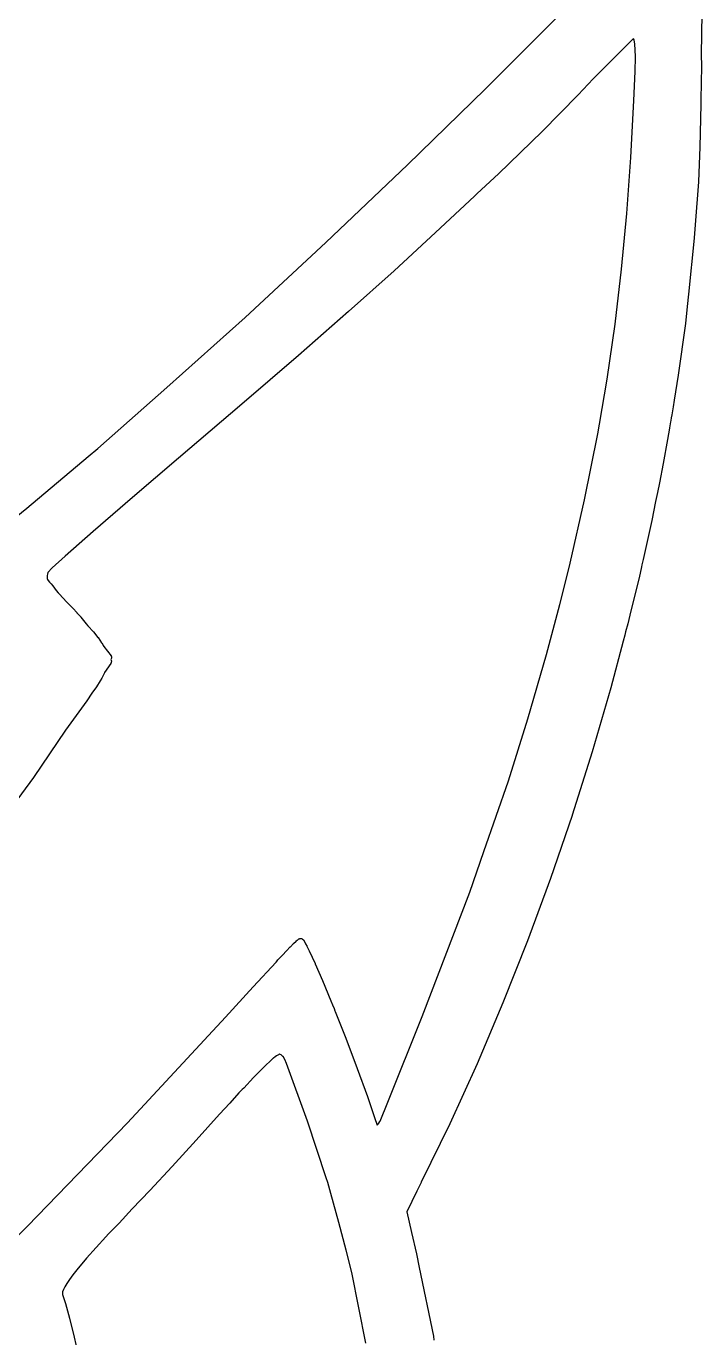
# Model space of a CAD drawing. Extents: x 67.3 to 104.7, y -149.5 to -52.9.
# Drawn here: x 78.572 to 80.63, y -105.191 to -101.197 of the extents above; entities that cross this region are included whole.
import ezdxf

# ---------------------------------------------------------------- set-up
doc = ezdxf.new("R2010")
doc.units = 0
doc.layers.add('BLACK', color=7, linetype='CONTINUOUS')

msp = doc.modelspace()

# ---------------------------------------------------------------- linework, layer by layer
at = {"layer": 'BLACK', "linetype": 'CONTINUOUS'}
for p, q in [((80.1207, -101.239), (80.2559, -101.103)), ((80.6302, -101.159), (80.6284, -101.284)), ((79.9706, -101.389), (80.1207, -101.239)), ((80.1207, -101.239), (80.1207, -101.239)), ((80.422, -101.235), (80.2999, -101.357)), ((80.4226, -101.236), (80.422, -101.235)), ((80.424, -101.239), (80.4226, -101.236)), ((80.4262, -101.252), (80.424, -101.239)), ((80.4275, -101.269), (80.4262, -101.252)), ((80.4279, -101.291), (80.4275, -101.269)), ((80.6284, -101.284), (80.629, -101.319)), ((80.427, -101.335), (80.4279, -101.291)), ((80.629, -101.319), (80.627, -101.421)), ((80.629, -101.319), (80.6289, -101.319)), ((80.6289, -101.319), (80.629, -101.319)), ((80.2992, -101.358), (80.254, -101.406)), ((80.2993, -101.358), (80.2992, -101.358)), ((80.2999, -101.357), (80.2993, -101.358)), ((80.2993, -101.358), (80.2993, -101.358)), ((80.4234, -101.424), (80.427, -101.335)), ((79.7333, -101.62), (79.9706, -101.389)), ((80.2539, -101.406), (80.1443, -101.518)), ((80.254, -101.406), (80.2539, -101.406)), ((80.254, -101.406), (80.254, -101.406)), ((80.4145, -101.597), (80.4234, -101.424)), ((80.4234, -101.424), (80.4234, -101.424)), ((80.6269, -101.435), (80.6242, -101.566)), ((80.627, -101.421), (80.6269, -101.435)), ((80.6269, -101.435), (80.6269, -101.435)), ((80.6269, -101.435), (80.6269, -101.435)), ((80.1442, -101.518), (80.0105, -101.647)), ((80.1443, -101.518), (80.1442, -101.518)), ((80.1442, -101.518), (80.1442, -101.518)), ((80.6242, -101.566), (80.6198, -101.67)), ((80.6242, -101.566), (80.6242, -101.566)), ((80.6242, -101.566), (80.6242, -101.566)), ((80.402, -101.768), (80.4145, -101.597)), ((79.4844, -101.856), (79.7333, -101.62)), ((79.7333, -101.62), (79.7333, -101.62)), ((80.0104, -101.647), (79.946, -101.707)), ((80.0105, -101.647), (80.0104, -101.647)), ((80.0105, -101.647), (80.0105, -101.647)), ((80.6198, -101.671), (80.6097, -101.802)), ((80.6198, -101.67), (80.6197, -101.67)), ((80.6197, -101.67), (80.6198, -101.671)), ((79.9378, -101.715), (79.8192, -101.826)), ((79.9379, -101.715), (79.9378, -101.715)), ((79.9378, -101.715), (79.9378, -101.715)), ((79.946, -101.707), (79.9379, -101.715)), ((80.3859, -101.937), (80.402, -101.768)), ((80.6097, -101.802), (80.6072, -101.842)), ((79.8192, -101.826), (79.6925, -101.942)), ((79.8192, -101.826), (79.8192, -101.826)), ((79.8192, -101.826), (79.8192, -101.826)), ((80.6072, -101.843), (80.5902, -102.013)), ((80.6072, -101.842), (80.6072, -101.843)), ((80.6072, -101.843), (80.6072, -101.843)), ((79.2384, -102.084), (79.4844, -101.856)), ((79.4844, -101.856), (79.4844, -101.856)), ((79.6924, -101.942), (79.5542, -102.066)), ((79.6925, -101.942), (79.6924, -101.942)), ((79.6925, -101.942), (79.6925, -101.942)), ((80.3659, -102.105), (80.3859, -101.937)), ((80.5902, -102.013), (80.5854, -102.051)), ((80.5902, -102.013), (80.5902, -102.013)), ((80.5902, -102.013), (80.5902, -102.013)), ((79.0007, -102.298), (79.2384, -102.084)), ((79.2384, -102.084), (79.2384, -102.084)), ((79.5542, -102.066), (79.401, -102.2)), ((79.5542, -102.066), (79.5542, -102.066)), ((79.5542, -102.066), (79.5542, -102.066)), ((80.5854, -102.051), (80.5801, -102.103)), ((80.3419, -102.272), (80.3659, -102.105)), ((80.5801, -102.103), (80.5585, -102.26)), ((80.5801, -102.103), (80.5801, -102.103)), ((80.5801, -102.103), (80.5801, -102.103)), ((79.4009, -102.2), (79.2292, -102.348)), ((79.401, -102.2), (79.4009, -102.2)), ((79.4009, -102.2), (79.4009, -102.2)), ((80.3188, -102.409), (80.3419, -102.272)), ((80.5585, -102.26), (80.546, -102.336)), ((80.5585, -102.26), (80.5585, -102.26)), ((80.5585, -102.26), (80.5585, -102.26)), ((78.7895, -102.483), (79.0007, -102.298)), ((79.2292, -102.348), (79.0355, -102.513)), ((79.2292, -102.348), (79.2292, -102.348)), ((79.2292, -102.348), (79.2292, -102.348)), ((80.5429, -102.357), (80.5387, -102.381)), ((80.543, -102.357), (80.5429, -102.357)), ((80.5429, -102.357), (80.5429, -102.357)), ((80.546, -102.336), (80.543, -102.357)), ((80.5352, -102.402), (80.5322, -102.42)), ((80.536, -102.398), (80.5352, -102.402)), ((80.5372, -102.39), (80.536, -102.398)), ((80.536, -102.398), (80.536, -102.398)), ((80.536, -102.398), (80.536, -102.398)), ((80.5387, -102.381), (80.5372, -102.39)), ((80.273, -102.64), (80.3135, -102.439)), ((80.3135, -102.439), (80.3188, -102.409)), ((80.5322, -102.421), (80.5256, -102.456)), ((80.5322, -102.42), (80.5322, -102.42)), ((80.5322, -102.42), (80.5322, -102.421)), ((78.7602, -102.508), (78.7895, -102.483)), ((80.5256, -102.456), (80.5127, -102.529)), ((78.5735, -102.665), (78.7602, -102.508)), ((79.0355, -102.513), (78.8951, -102.633)), ((79.0355, -102.513), (79.0355, -102.513)), ((80.5127, -102.529), (80.5009, -102.588)), ((80.5127, -102.529), (80.5126, -102.529)), ((80.5126, -102.529), (80.5127, -102.529)), ((80.5009, -102.588), (80.4956, -102.617)), ((78.8951, -102.633), (78.7757, -102.736)), ((78.8951, -102.633), (78.8951, -102.633)), ((80.2291, -102.833), (80.273, -102.64)), ((80.4896, -102.645), (80.478, -102.703)), ((80.4955, -102.617), (80.4896, -102.645)), ((80.4956, -102.617), (80.4955, -102.617)), ((80.4955, -102.617), (80.4955, -102.617)), ((78.5084, -102.718), (78.5735, -102.665)), ((80.478, -102.703), (80.4514, -102.821)), ((80.478, -102.703), (80.4779, -102.703)), ((80.4779, -102.703), (80.478, -102.703)), ((78.7757, -102.736), (78.69, -102.811)), ((78.7757, -102.736), (78.7757, -102.736)), ((78.69, -102.811), (78.6507, -102.847)), ((80.2229, -102.858), (80.2291, -102.833)), ((80.4463, -102.844), (80.4389, -102.877)), ((80.4477, -102.838), (80.4463, -102.844)), ((80.4478, -102.838), (80.4477, -102.838)), ((80.4477, -102.838), (80.4477, -102.838)), ((80.4514, -102.821), (80.4478, -102.838)), ((78.6363, -102.866), (78.6355, -102.87)), ((78.6355, -102.87), (78.6355, -102.874)), ((78.6355, -102.874), (78.636, -102.879)), ((78.636, -102.879), (78.637, -102.882)), ((78.6378, -102.861), (78.6363, -102.866)), ((78.637, -102.882), (78.6391, -102.885)), ((78.6379, -102.861), (78.6378, -102.861)), ((78.6507, -102.847), (78.6379, -102.861)), ((78.6391, -102.885), (78.6431, -102.89)), ((80.1978, -102.958), (80.2229, -102.858)), ((80.4389, -102.877), (80.4138, -102.978)), ((80.4389, -102.877), (80.4388, -102.877)), ((80.4388, -102.877), (80.4389, -102.877)), ((78.6431, -102.89), (78.6476, -102.896)), ((78.6476, -102.896), (78.6525, -102.902)), ((78.6525, -102.902), (78.6578, -102.909)), ((78.6578, -102.909), (78.6578, -102.909)), ((78.6578, -102.909), (78.6635, -102.916)), ((78.6635, -102.916), (78.6696, -102.923)), ((78.6696, -102.923), (78.6732, -102.927)), ((78.6732, -102.927), (78.6946, -102.95)), ((78.6946, -102.95), (78.7036, -102.959)), ((78.7036, -102.959), (78.7036, -102.959)), ((78.7036, -102.959), (78.7037, -102.959)), ((78.7037, -102.959), (78.7148, -102.971)), ((80.1569, -103.111), (80.1978, -102.958)), ((78.7148, -102.971), (78.7148, -102.971)), ((78.7148, -102.971), (78.7149, -102.971)), ((78.7149, -102.971), (78.7262, -102.983)), ((78.7262, -102.983), (78.7262, -102.984)), ((78.7262, -102.984), (78.7263, -102.984)), ((78.7263, -102.984), (78.7377, -102.996)), ((78.7377, -102.996), (78.7377, -102.997)), ((78.7377, -102.997), (78.7378, -102.997)), ((78.7378, -102.997), (78.7548, -103.017)), ((80.4138, -102.978), (80.4046, -103.017)), ((78.7548, -103.017), (78.7598, -103.023)), ((78.7598, -103.023), (78.7598, -103.023)), ((78.7598, -103.023), (78.7599, -103.023)), ((78.7599, -103.023), (78.7764, -103.042)), ((78.7764, -103.042), (78.7765, -103.042)), ((78.7765, -103.042), (78.7766, -103.042)), ((78.7766, -103.042), (78.7903, -103.059)), ((80.3979, -103.042), (80.3954, -103.052)), ((80.4045, -103.017), (80.3979, -103.042)), ((80.4046, -103.017), (80.4045, -103.017)), ((80.4045, -103.017), (80.4045, -103.017)), ((78.7903, -103.059), (78.7904, -103.059)), ((78.7904, -103.059), (78.7905, -103.059)), ((78.7905, -103.059), (78.7963, -103.067)), ((78.7963, -103.067), (78.7963, -103.067)), ((78.7963, -103.067), (78.7964, -103.067)), ((78.7964, -103.067), (78.8016, -103.075)), ((78.8016, -103.075), (78.8016, -103.075)), ((78.8016, -103.075), (78.8017, -103.075)), ((78.8017, -103.075), (78.8062, -103.082)), ((78.8062, -103.082), (78.8062, -103.083)), ((78.8062, -103.083), (78.8064, -103.083)), ((78.8064, -103.083), (78.8084, -103.086)), ((80.3906, -103.07), (80.3529, -103.212)), ((80.3954, -103.052), (80.3906, -103.07)), ((80.3954, -103.052), (80.3953, -103.052)), ((80.3953, -103.052), (80.3954, -103.052)), ((78.8084, -103.086), (78.8305, -103.115)), ((78.8312, -103.122), (78.8294, -103.126)), ((78.8305, -103.115), (78.8308, -103.116)), ((78.8308, -103.116), (78.8314, -103.117)), ((78.8313, -103.121), (78.8312, -103.122)), ((78.8318, -103.12), (78.8313, -103.121)), ((78.8314, -103.117), (78.8314, -103.119)), ((78.8314, -103.119), (78.8318, -103.12)), ((80.0997, -103.307), (80.1569, -103.111)), ((78.8297, -103.138), (78.8104, -103.166)), ((78.8294, -103.126), (78.8306, -103.128)), ((78.8299, -103.137), (78.8297, -103.138)), ((78.8306, -103.136), (78.8299, -103.137)), ((78.8305, -103.135), (78.8304, -103.135)), ((78.8304, -103.135), (78.8306, -103.136)), ((78.8308, -103.134), (78.8305, -103.135)), ((78.8306, -103.128), (78.8308, -103.129)), ((78.8308, -103.129), (78.8316, -103.13)), ((78.8316, -103.132), (78.8308, -103.134)), ((78.8316, -103.13), (78.8313, -103.131)), ((78.8313, -103.131), (78.8316, -103.132)), ((78.7969, -103.191), (78.7855, -103.209)), ((78.797, -103.191), (78.7969, -103.191)), ((78.7969, -103.191), (78.7969, -103.191)), ((78.8018, -103.183), (78.797, -103.191)), ((78.8019, -103.183), (78.8018, -103.183)), ((78.8018, -103.183), (78.8018, -103.183)), ((78.8062, -103.175), (78.8019, -103.183)), ((78.8063, -103.175), (78.8062, -103.175)), ((78.8062, -103.175), (78.8062, -103.175)), ((78.81, -103.167), (78.8063, -103.175)), ((78.8101, -103.167), (78.81, -103.167)), ((78.81, -103.167), (78.81, -103.167)), ((78.8104, -103.166), (78.8101, -103.167)), ((78.7718, -103.229), (78.7561, -103.252)), ((78.7719, -103.229), (78.7718, -103.229)), ((78.7718, -103.229), (78.7718, -103.229)), ((78.7854, -103.209), (78.7719, -103.229)), ((78.7855, -103.209), (78.7854, -103.209)), ((78.7854, -103.209), (78.7854, -103.209)), ((80.3529, -103.212), (80.2965, -103.407)), ((80.3529, -103.212), (80.3529, -103.212)), ((80.3529, -103.212), (80.3529, -103.212)), ((78.756, -103.252), (78.6916, -103.341)), ((78.7561, -103.252), (78.756, -103.252)), ((78.7561, -103.252), (78.7561, -103.252)), ((80.0408, -103.495), (80.0997, -103.307)), ((78.6916, -103.341), (78.5941, -103.485)), ((80.2964, -103.407), (80.2353, -103.6)), ((80.2965, -103.407), (80.2964, -103.407)), ((80.2964, -103.407), (80.2964, -103.407)), ((78.594, -103.485), (78.3591, -103.803)), ((78.5941, -103.485), (78.594, -103.485)), ((78.594, -103.485), (78.594, -103.485)), ((79.9661, -103.711), (80.0408, -103.495)), ((80.2352, -103.601), (80.1694, -103.793)), ((80.2353, -103.6), (80.2352, -103.6)), ((80.2352, -103.6), (80.2352, -103.601)), ((79.9232, -103.835), (79.9661, -103.711)), ((80.1694, -103.793), (80.0991, -103.983)), ((80.1694, -103.793), (80.1694, -103.793)), ((80.1694, -103.793), (80.1694, -103.793)), ((79.778, -104.213), (79.9232, -103.835)), ((79.3651, -104.013), (79.3765, -104.001)), ((79.3765, -104.001), (79.3765, -104.001)), ((79.3765, -104.001), (79.3766, -104.001)), ((79.3766, -104.001), (79.3863, -103.991)), ((79.3863, -103.991), (79.3864, -103.991)), ((79.3864, -103.991), (79.3865, -103.991)), ((79.3865, -103.991), (79.3943, -103.984)), ((79.3943, -103.984), (79.3944, -103.984)), ((79.3944, -103.984), (79.3945, -103.983)), ((79.3945, -103.983), (79.3976, -103.981)), ((79.3976, -103.981), (79.3978, -103.981)), ((79.3978, -103.981), (79.3979, -103.981)), ((79.3979, -103.981), (79.4004, -103.979)), ((79.4004, -103.979), (79.4007, -103.979)), ((79.4007, -103.979), (79.4009, -103.978)), ((79.4009, -103.978), (79.4028, -103.977)), ((79.4028, -103.977), (79.4031, -103.977)), ((79.4031, -103.977), (79.4037, -103.977)), ((79.4037, -103.977), (79.404, -103.977)), ((79.404, -103.977), (79.4042, -103.976)), ((79.4042, -103.976), (79.405, -103.976)), ((79.405, -103.976), (79.405, -103.976)), ((79.405, -103.976), (79.405, -103.976)), ((79.405, -103.976), (79.4052, -103.976)), ((79.4052, -103.976), (79.4054, -103.976)), ((79.4054, -103.976), (79.4058, -103.976)), ((79.4058, -103.976), (79.4059, -103.976)), ((79.4059, -103.976), (79.4072, -103.976)), ((79.4072, -103.976), (79.4072, -103.976)), ((79.4072, -103.976), (79.4085, -103.976)), ((79.4085, -103.976), (79.4086, -103.976)), ((79.4086, -103.976), (79.4089, -103.976)), ((79.4089, -103.976), (79.409, -103.976)), ((79.409, -103.976), (79.4094, -103.976)), ((79.4094, -103.976), (79.4099, -103.976)), ((79.4099, -103.976), (79.4102, -103.976)), ((79.4102, -103.976), (79.4102, -103.976)), ((79.4102, -103.976), (79.4103, -103.976)), ((79.4103, -103.976), (79.4103, -103.976)), ((79.4103, -103.976), (79.4109, -103.976)), ((79.4109, -103.976), (79.4123, -103.977)), ((79.4123, -103.977), (79.4128, -103.978)), ((79.4128, -103.978), (79.4134, -103.978)), ((79.4134, -103.978), (79.4137, -103.978)), ((79.4137, -103.978), (79.414, -103.978)), ((79.414, -103.978), (79.4144, -103.979)), ((79.4144, -103.979), (79.4144, -103.979)), ((79.4144, -103.979), (79.4144, -103.979)), ((79.4144, -103.979), (79.4147, -103.979)), ((79.4147, -103.979), (79.415, -103.979)), ((79.415, -103.979), (79.4155, -103.979)), ((79.4155, -103.979), (79.416, -103.98)), ((79.416, -103.98), (79.4172, -103.981)), ((79.4172, -103.981), (79.4231, -103.992)), ((79.4231, -103.992), (79.4232, -103.992)), ((79.4232, -103.992), (79.4234, -103.992)), ((79.4234, -103.992), (79.4242, -103.994)), ((79.4242, -103.994), (79.4267, -103.998)), ((79.4267, -103.998), (79.4267, -103.999)), ((79.4267, -103.999), (79.4268, -103.999)), ((79.4268, -103.999), (79.4342, -104.013)), ((80.099, -103.983), (80.0244, -104.172)), ((80.0991, -103.983), (80.099, -103.983)), ((80.099, -103.983), (80.099, -103.983)), ((79.3339, -104.047), (79.3389, -104.041)), ((79.3389, -104.041), (79.3524, -104.026)), ((79.3389, -104.041), (79.3389, -104.041)), ((79.3389, -104.041), (79.3389, -104.041)), ((79.3524, -104.026), (79.3525, -104.026)), ((79.3525, -104.026), (79.3651, -104.013)), ((79.3525, -104.026), (79.3525, -104.026)), ((79.3651, -104.013), (79.3651, -104.013)), ((79.3651, -104.013), (79.3651, -104.013)), ((79.4342, -104.013), (79.4342, -104.013)), ((79.4342, -104.013), (79.4343, -104.013)), ((79.4343, -104.013), (79.4526, -104.052)), ((79.263, -104.123), (79.3333, -104.048)), ((79.3333, -104.048), (79.3333, -104.047)), ((79.3333, -104.047), (79.3333, -104.047)), ((79.3333, -104.047), (79.3339, -104.047)), ((79.4526, -104.052), (79.4526, -104.053)), ((79.4526, -104.053), (79.4526, -104.053)), ((79.4526, -104.053), (79.4747, -104.104)), ((79.1787, -104.215), (79.263, -104.123)), ((79.263, -104.123), (79.263, -104.123)), ((79.263, -104.123), (79.263, -104.123)), ((79.4747, -104.104), (79.4747, -104.104)), ((79.4747, -104.104), (79.4748, -104.104)), ((79.4748, -104.104), (79.4998, -104.165)), ((79.4998, -104.165), (79.4998, -104.165)), ((79.4998, -104.165), (79.4999, -104.165)), ((79.4999, -104.165), (79.505, -104.178)), ((79.505, -104.178), (79.5098, -104.189)), ((79.5098, -104.189), (79.5098, -104.189)), ((79.5098, -104.189), (79.5098, -104.189)), ((79.5098, -104.189), (79.5123, -104.196)), ((79.5123, -104.196), (79.5133, -104.198)), ((79.5133, -104.198), (79.5133, -104.198)), ((79.5133, -104.198), (79.5134, -104.198)), ((79.5134, -104.198), (79.5193, -104.213)), ((80.0243, -104.172), (79.9454, -104.357)), ((80.0244, -104.172), (80.0243, -104.172)), ((80.0243, -104.172), (80.0243, -104.172)), ((78.8808, -104.537), (79.1787, -104.215)), ((79.1787, -104.215), (79.1787, -104.215)), ((79.5193, -104.213), (79.5455, -104.279)), ((79.6739, -104.474), (79.778, -104.213)), ((79.5455, -104.279), (79.5455, -104.279)), ((79.5455, -104.279), (79.5455, -104.279)), ((79.5455, -104.279), (79.5804, -104.371)), ((79.3031, -104.36), (79.2912, -104.372)), ((79.3139, -104.35), (79.3031, -104.36)), ((79.3231, -104.341), (79.3139, -104.35)), ((79.3139, -104.35), (79.3139, -104.35)), ((79.3251, -104.34), (79.3231, -104.341)), ((79.33, -104.336), (79.3251, -104.34)), ((79.3344, -104.333), (79.33, -104.336)), ((79.3364, -104.332), (79.3344, -104.333)), ((79.3383, -104.331), (79.3364, -104.332)), ((79.3401, -104.33), (79.3383, -104.331)), ((79.3417, -104.329), (79.3401, -104.33)), ((79.3428, -104.328), (79.3417, -104.329)), ((79.3434, -104.328), (79.3428, -104.328)), ((79.3458, -104.329), (79.3434, -104.328)), ((79.3483, -104.33), (79.3458, -104.329)), ((79.351, -104.332), (79.3483, -104.33)), ((79.3539, -104.335), (79.351, -104.332)), ((79.3543, -104.335), (79.3539, -104.335)), ((79.3598, -104.344), (79.3543, -104.335)), ((79.3653, -104.356), (79.3598, -104.344)), ((79.4291, -104.532), (79.3653, -104.356)), ((79.9453, -104.357), (79.8623, -104.54)), ((79.9454, -104.357), (79.9453, -104.357)), ((79.9453, -104.357), (79.9453, -104.357)), ((79.2645, -104.399), (79.2344, -104.431)), ((79.2912, -104.372), (79.2645, -104.399)), ((79.5804, -104.371), (79.5804, -104.371)), ((79.5804, -104.371), (79.5804, -104.371)), ((79.5804, -104.371), (79.6117, -104.457)), ((79.2302, -104.435), (79.2198, -104.446)), ((79.2344, -104.431), (79.2302, -104.435)), ((79.1922, -104.477), (79.1611, -104.511)), ((79.2198, -104.446), (79.1922, -104.477)), ((79.1922, -104.477), (79.1922, -104.477)), ((79.2198, -104.446), (79.2198, -104.446)), ((79.6117, -104.457), (79.6117, -104.457)), ((79.6117, -104.457), (79.6117, -104.457)), ((79.6117, -104.457), (79.6332, -104.521)), ((79.6501, -104.532), (79.6739, -104.474)), ((79.1611, -104.511), (79.09, -104.59)), ((79.1611, -104.511), (79.1611, -104.511)), ((79.1611, -104.511), (79.1611, -104.511)), ((79.6332, -104.521), (79.6414, -104.544)), ((78.5755, -104.852), (78.8808, -104.537)), ((79.4858, -104.704), (79.4291, -104.532)), ((79.6414, -104.544), (79.6432, -104.542)), ((79.6432, -104.542), (79.646, -104.538)), ((79.646, -104.538), (79.6494, -104.533)), ((79.6494, -104.533), (79.6496, -104.533)), ((79.6496, -104.533), (79.6501, -104.532)), ((79.8622, -104.54), (79.7751, -104.718)), ((79.8623, -104.54), (79.8622, -104.54)), ((79.8622, -104.54), (79.8622, -104.54)), ((79.09, -104.59), (79.0162, -104.67)), ((79.09, -104.59), (79.09, -104.59)), ((79.09, -104.59), (79.09, -104.59)), ((79.0161, -104.67), (78.9483, -104.743)), ((79.0162, -104.67), (79.0161, -104.67)), ((79.0161, -104.67), (79.0161, -104.67)), ((79.4903, -104.719), (79.4858, -104.704)), ((79.4998, -104.752), (79.4903, -104.719)), ((79.7751, -104.719), (79.7615, -104.745)), ((79.7751, -104.718), (79.7751, -104.718)), ((79.7751, -104.718), (79.7751, -104.719)), ((78.9482, -104.743), (78.895, -104.799)), ((78.9483, -104.743), (78.9482, -104.743)), ((78.9482, -104.743), (78.9482, -104.743)), ((79.5242, -104.84), (79.4998, -104.752)), ((79.7615, -104.745), (79.7319, -104.808)), ((78.895, -104.799), (78.8545, -104.842)), ((78.895, -104.799), (78.895, -104.799)), ((78.895, -104.799), (78.895, -104.799)), ((78.8545, -104.842), (78.8229, -104.875)), ((79.5465, -104.925), (79.5242, -104.84)), ((79.7319, -104.808), (79.7455, -104.871)), ((78.2627, -105.16), (78.5755, -104.852)), ((78.8229, -104.875), (78.8144, -104.884)), ((79.7455, -104.871), (79.7606, -104.936)), ((78.785, -104.917), (78.7556, -104.949)), ((78.8144, -104.884), (78.785, -104.917)), ((78.7556, -104.949), (78.7257, -104.985)), ((79.5637, -104.993), (79.5465, -104.925)), ((79.7606, -104.936), (79.7606, -104.936)), ((79.7606, -104.936), (79.7607, -104.936)), ((79.7607, -104.936), (79.7693, -104.978)), ((78.7138, -105), (78.7037, -105.014)), ((78.7257, -104.985), (78.7138, -105)), ((79.6068, -105.208), (79.5637, -104.993)), ((79.7693, -104.978), (79.8123, -105.187)), ((78.6895, -105.036), (78.6852, -105.045)), ((78.6956, -105.026), (78.6895, -105.036)), ((78.7037, -105.014), (78.6956, -105.026)), ((78.6827, -105.052), (78.682, -105.056)), ((78.682, -105.056), (78.6825, -105.06)), ((78.6825, -105.06), (78.6826, -105.06)), ((78.6826, -105.06), (78.6911, -105.087)), ((78.6852, -105.045), (78.6827, -105.052)), ((78.6911, -105.087), (78.6911, -105.087)), ((78.6911, -105.087), (78.6912, -105.087)), ((78.6912, -105.087), (78.7032, -105.132)), ((78.7032, -105.132), (78.7032, -105.132)), ((78.7032, -105.132), (78.7033, -105.132)), ((78.7033, -105.132), (78.7175, -105.19)), ((78.7175, -105.19), (78.7175, -105.19)), ((78.7175, -105.19), (78.7175, -105.19)), ((78.7175, -105.19), (78.733, -105.257)), ((79.8123, -105.187), (79.8122, -105.187)), ((79.8122, -105.187), (79.8123, -105.187)), ((79.8123, -105.187), (79.8141, -105.199))]:
    msp.add_line(p, q, dxfattribs=at)

doc.saveas('drawing.dxf')
